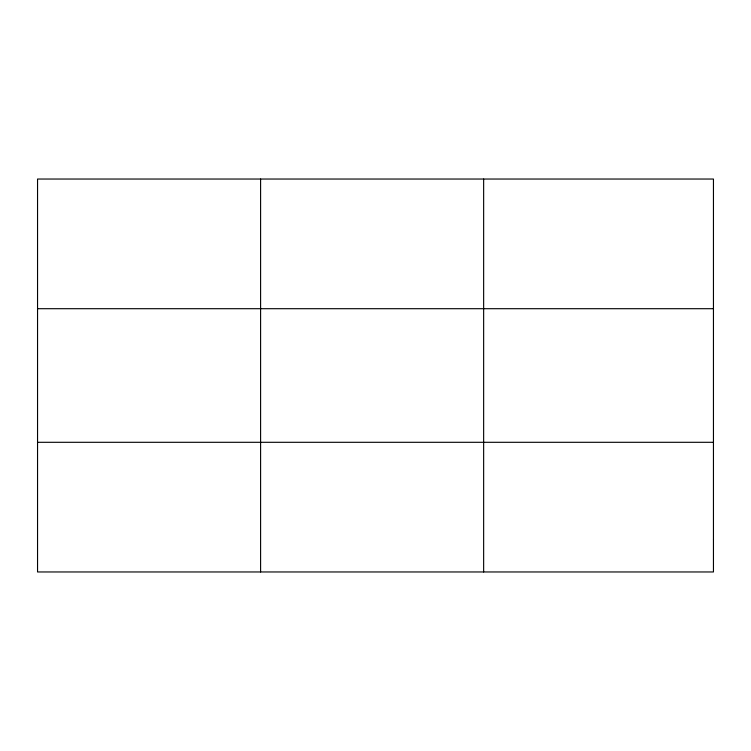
<?xml version="1.0" encoding="UTF-8"?>
<svg xmlns="http://www.w3.org/2000/svg" width="751" height="751" viewBox="0 0 751 751"><rect width="100%" height="100%" fill="white"/><g stroke="black" fill="none" stroke-linecap="round" stroke-linejoin="round"><path stroke-width="1.13" d="M260.597 571.962L260.597 179.038M483.644 571.962L483.644 179.038M37.55 308.699L713.45 308.699M37.55 442.301L713.45 442.301M713.45 539.547L713.45 571.962L37.55 571.962L37.55 179.038L713.45 179.038L713.45 539.547"/></g></svg>
